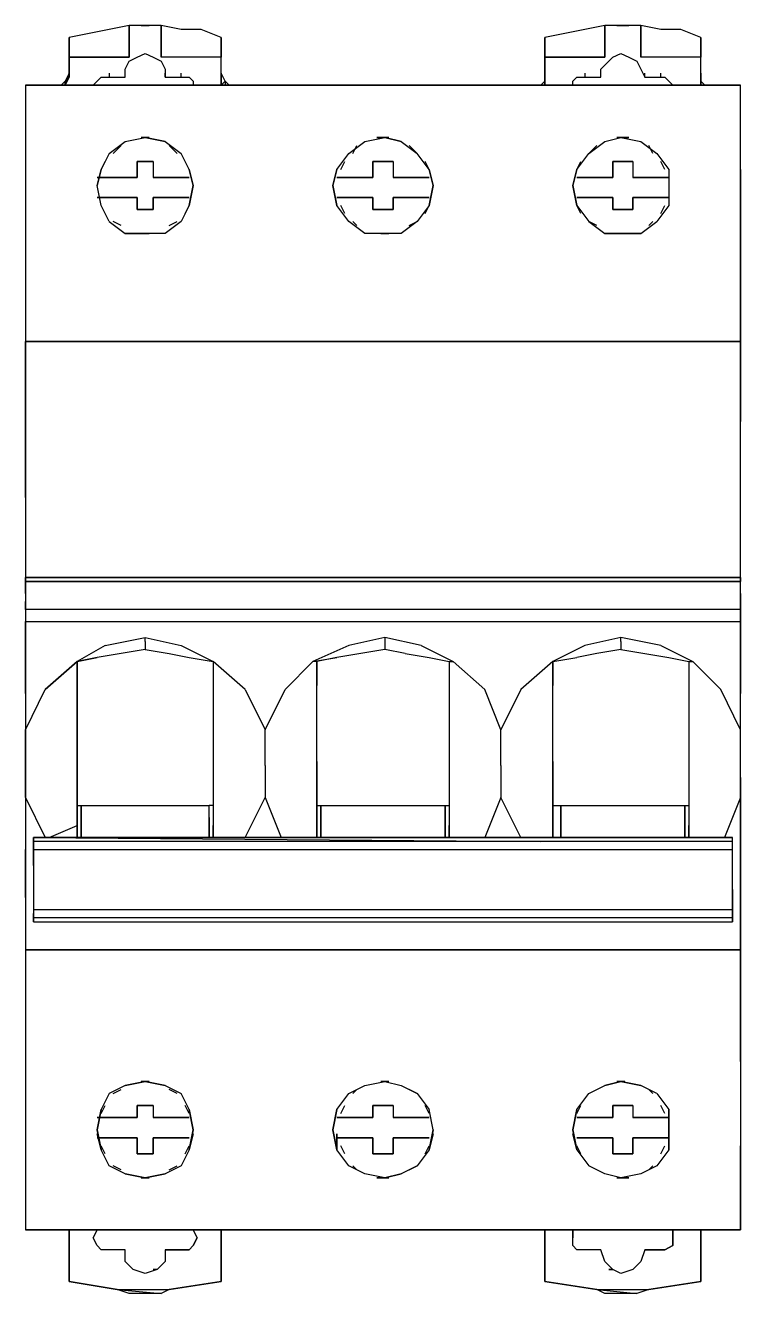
# Model space of a CAD drawing. Header units: inches. Extents: x 0 to 53.1, y 0 to 94.
import ezdxf

# ---------------------------------------------------------------- set-up
doc = ezdxf.new("R2010")
doc.units = ezdxf.units.IN

# ---------------------------------------------------------------- blocks, each defined once
blk = doc.blocks.new('mcb-2')
for p, q in [((-23383.876, 27750.322), (-23385.357, 27750.026)), ((-23382.394, 27750.618), (-23383.876, 27750.322)), ((-23380.912, 27750.915), (-23382.394, 27750.618)), ((-23380.023, 27750.915), (-23380.912, 27750.915)), ((-23380.912, 27748.544), (-23380.912, 27750.915)), ((-23380.912, 27750.915), (-23380.912, 27748.544)), ((-23379.727, 27750.915), (-23380.023, 27750.915)), ((-23380.023, 27750.915), (-23379.43, 27750.915)), ((-23379.727, 27750.915), (-23380.023, 27750.915)), ((-23380.023, 27750.915), (-23379.43, 27750.915)), ((-23379.43, 27750.915), (-23379.727, 27750.915)), ((-23379.43, 27750.915), (-23379.727, 27750.915)), ((-23378.541, 27750.915), (-23379.43, 27750.915)), ((-23377.06, 27750.618), (-23378.541, 27750.915)), ((-23378.541, 27748.544), (-23378.541, 27750.915)), ((-23378.541, 27750.915), (-23378.541, 27748.544)), ((-23375.578, 27750.618), (-23377.06, 27750.618)), ((-23374.096, 27750.026), (-23375.578, 27750.618)), ((-23348.593, 27750.322), (-23350.075, 27750.026)), ((-23347.111, 27750.618), (-23348.593, 27750.322)), ((-23345.629, 27750.915), (-23347.111, 27750.618)), ((-23344.74, 27750.915), (-23345.629, 27750.915)), ((-23345.629, 27748.544), (-23345.629, 27750.915)), ((-23345.629, 27750.915), (-23345.629, 27748.544)), ((-23344.444, 27750.915), (-23344.74, 27750.915)), ((-23344.74, 27750.915), (-23343.851, 27750.915)), ((-23344.444, 27750.915), (-23344.74, 27750.915)), ((-23344.74, 27750.915), (-23343.851, 27750.915)), ((-23343.851, 27750.915), (-23344.444, 27750.915)), ((-23343.851, 27750.915), (-23344.444, 27750.915)), ((-23342.962, 27750.915), (-23343.851, 27750.915)), ((-23341.481, 27750.618), (-23342.962, 27750.915)), ((-23342.962, 27748.544), (-23342.962, 27750.915)), ((-23342.962, 27750.915), (-23342.962, 27748.544)), ((-23339.999, 27750.618), (-23341.481, 27750.618)), ((-23338.517, 27750.026), (-23339.999, 27750.618)), ((-23385.357, 27750.026), (-23385.357, 27748.544)), ((-23385.357, 27748.544), (-23385.357, 27750.026)), ((-23374.096, 27748.544), (-23374.096, 27750.026)), ((-23374.096, 27750.026), (-23374.096, 27748.544)), ((-23350.075, 27750.026), (-23350.075, 27748.544)), ((-23350.075, 27748.544), (-23350.075, 27750.026)), ((-23338.517, 27748.544), (-23338.517, 27750.026)), ((-23338.517, 27750.026), (-23338.517, 27748.544)), ((-23385.357, 27747.062), (-23385.357, 27748.544)), ((-23385.357, 27748.544), (-23385.357, 27747.062)), ((-23385.357, 27748.544), (-23380.912, 27748.544)), ((-23380.912, 27748.544), (-23385.357, 27748.544)), ((-23380.912, 27748.248), (-23380.319, 27748.544)), ((-23380.319, 27748.544), (-23379.727, 27748.84)), ((-23379.727, 27748.84), (-23379.134, 27748.544)), ((-23379.134, 27748.544), (-23378.541, 27748.248)), ((-23374.096, 27748.544), (-23378.541, 27748.544)), ((-23374.096, 27748.544), (-23378.541, 27748.544)), ((-23374.096, 27747.062), (-23374.096, 27748.544)), ((-23374.096, 27747.062), (-23374.096, 27748.544)), ((-23350.075, 27747.062), (-23350.075, 27748.544)), ((-23350.075, 27748.544), (-23350.075, 27747.062)), ((-23350.075, 27748.544), (-23345.629, 27748.544)), ((-23345.629, 27748.544), (-23350.075, 27748.544)), ((-23345.333, 27748.248), (-23345.037, 27748.544)), ((-23345.037, 27748.544), (-23344.444, 27748.84)), ((-23344.444, 27748.84), (-23343.851, 27748.544)), ((-23343.851, 27748.544), (-23343.259, 27748.248)), ((-23338.517, 27748.544), (-23342.962, 27748.544)), ((-23338.517, 27748.544), (-23342.962, 27748.544)), ((-23338.517, 27747.062), (-23338.517, 27748.544)), ((-23338.517, 27747.062), (-23338.517, 27748.544)), ((-23381.208, 27747.655), (-23380.912, 27748.248)), ((-23381.208, 27747.062), (-23381.208, 27747.655)), ((-23378.541, 27748.248), (-23378.245, 27747.655)), ((-23378.245, 27747.655), (-23378.245, 27747.062)), ((-23345.926, 27747.655), (-23345.333, 27748.248)), ((-23345.926, 27747.062), (-23345.926, 27747.655)), ((-23343.259, 27748.248), (-23342.962, 27747.655)), ((-23342.962, 27747.655), (-23342.666, 27747.062)), ((-23385.654, 27746.766), (-23385.95, 27746.47)), ((-23385.654, 27746.47), (-23385.357, 27747.359)), ((-23385.357, 27747.359), (-23385.654, 27746.766)), ((-23385.357, 27747.062), (-23385.654, 27746.47)), ((-23385.654, 27746.47), (-23385.654, 27746.766)), ((-23385.654, 27746.766), (-23385.654, 27746.47)), ((-23383.579, 27746.47), (-23383.283, 27746.766)), ((-23383.283, 27746.766), (-23382.987, 27747.062)), ((-23382.987, 27747.062), (-23382.394, 27747.062)), ((-23382.394, 27747.359), (-23382.394, 27747.062)), ((-23382.394, 27747.062), (-23381.208, 27747.062)), ((-23381.208, 27747.062), (-23381.208, 27747.359)), ((-23378.245, 27747.062), (-23378.245, 27747.359)), ((-23378.245, 27747.062), (-23377.06, 27747.062)), ((-23377.06, 27747.062), (-23377.06, 27747.359)), ((-23377.06, 27747.062), (-23376.467, 27747.062)), ((-23376.467, 27747.062), (-23376.171, 27746.766)), ((-23376.171, 27746.766), (-23376.171, 27746.47)), ((-23373.8, 27746.766), (-23374.096, 27747.359)), ((-23374.096, 27747.359), (-23374.096, 27746.47)), ((-23374.096, 27746.47), (-23374.096, 27747.062)), ((-23374.096, 27746.47), (-23373.8, 27746.766)), ((-23373.503, 27746.47), (-23373.8, 27746.766)), ((-23373.8, 27746.766), (-23373.8, 27746.47)), ((-23350.371, 27746.47), (-23350.075, 27746.766)), ((-23350.075, 27746.766), (-23350.371, 27746.47)), ((-23350.075, 27746.47), (-23350.075, 27747.359)), ((-23350.075, 27747.359), (-23350.075, 27746.766)), ((-23350.075, 27746.47), (-23350.075, 27747.062)), ((-23350.075, 27746.766), (-23350.075, 27746.47)), ((-23348, 27746.766), (-23347.704, 27747.062)), ((-23348, 27746.47), (-23348, 27746.766)), ((-23347.704, 27747.062), (-23347.111, 27747.062)), ((-23347.111, 27747.359), (-23347.111, 27747.062)), ((-23347.111, 27747.062), (-23345.926, 27747.062)), ((-23345.926, 27747.062), (-23345.926, 27747.359)), ((-23342.666, 27747.062), (-23342.666, 27747.359)), ((-23342.666, 27747.062), (-23341.481, 27747.062)), ((-23341.481, 27747.062), (-23341.481, 27747.359)), ((-23341.481, 27747.062), (-23341.184, 27747.062)), ((-23341.184, 27747.062), (-23340.888, 27746.766)), ((-23340.888, 27746.766), (-23340.592, 27746.47)), ((-23338.517, 27746.766), (-23338.517, 27747.359)), ((-23338.517, 27747.359), (-23338.517, 27746.47)), ((-23338.517, 27746.47), (-23338.517, 27747.062)), ((-23338.221, 27746.47), (-23338.517, 27746.766)), ((-23338.517, 27746.766), (-23338.517, 27746.47)), ((-23338.517, 27746.47), (-23338.517, 27746.766)), ((-23388.617, 27746.47), (-23388.617, 27740.229)), ((-23388.617, 27746.47), (-23388.617, 27740.229)), ((-23388.617, 27746.47), (-23388.617, 27746.47)), ((-23388.617, 27746.47), (-23335.554, 27746.47)), ((-23335.554, 27746.47), (-23388.617, 27746.47)), ((-23373.8, 27746.47), (-23374.096, 27746.47)), ((-23350.371, 27746.47), (-23350.075, 27746.47)), ((-23335.554, 27740.229), (-23335.554, 27746.47)), ((-23335.554, 27740.229), (-23335.554, 27746.47)), ((-23382.394, 27741.414), (-23381.208, 27742.303)), ((-23382.097, 27741.414), (-23381.505, 27742.007)), ((-23381.208, 27742.303), (-23379.727, 27742.6)), ((-23381.208, 27742.303), (-23379.727, 27742.6)), ((-23380.023, 27742.6), (-23379.727, 27742.6)), ((-23379.727, 27742.6), (-23380.023, 27742.6)), ((-23378.245, 27742.303), (-23379.727, 27742.6)), ((-23379.727, 27742.6), (-23378.245, 27742.303)), ((-23379.727, 27742.6), (-23379.43, 27742.6)), ((-23379.43, 27742.6), (-23379.727, 27742.6)), ((-23378.245, 27742.303), (-23377.06, 27741.414)), ((-23377.356, 27741.414), (-23377.949, 27742.007)), ((-23364.613, 27741.414), (-23363.428, 27742.303)), ((-23364.317, 27741.414), (-23364.02, 27742.007)), ((-23363.428, 27742.303), (-23361.946, 27742.6)), ((-23363.428, 27742.303), (-23361.946, 27742.6)), ((-23362.539, 27742.6), (-23361.946, 27742.6)), ((-23361.946, 27742.6), (-23362.539, 27742.6)), ((-23361.946, 27742.6), (-23360.743, 27742.303)), ((-23360.743, 27742.303), (-23361.946, 27742.6)), ((-23361.946, 27742.6), (-23361.65, 27742.6)), ((-23361.65, 27742.6), (-23361.946, 27742.6)), ((-23360.743, 27742.303), (-23359.558, 27741.414)), ((-23359.558, 27741.414), (-23360.15, 27742.007)), ((-23346.815, 27741.414), (-23345.629, 27742.303)), ((-23346.815, 27741.414), (-23346.222, 27742.007)), ((-23345.629, 27742.303), (-23344.444, 27742.6)), ((-23345.629, 27742.303), (-23344.444, 27742.6)), ((-23344.74, 27742.6), (-23344.444, 27742.6)), ((-23344.444, 27742.6), (-23344.74, 27742.6)), ((-23344.444, 27742.6), (-23342.962, 27742.303)), ((-23344.444, 27742.6), (-23342.962, 27742.303)), ((-23344.444, 27742.6), (-23343.851, 27742.6)), ((-23343.851, 27742.6), (-23344.444, 27742.6)), ((-23342.962, 27742.303), (-23341.777, 27741.414)), ((-23342.073, 27741.414), (-23342.37, 27742.007)), ((-23382.394, 27741.414), (-23382.987, 27740.229)), ((-23376.467, 27740.229), (-23377.06, 27741.414)), ((-23365.502, 27740.229), (-23364.613, 27741.414)), ((-23358.669, 27740.229), (-23359.558, 27741.414)), ((-23347.704, 27740.229), (-23346.815, 27741.414)), ((-23341.777, 27741.414), (-23340.888, 27740.229)), ((-23388.617, 27740.229), (-23388.617, 27733.709)), ((-23388.617, 27740.229), (-23388.617, 27733.709)), ((-23388.617, 27740.229), (-23388.617, 27740.229)), ((-23383.283, 27739.043), (-23382.987, 27740.229)), ((-23382.987, 27740.229), (-23383.283, 27739.043)), ((-23383.283, 27739.043), (-23382.987, 27740.229)), ((-23382.987, 27740.229), (-23382.69, 27740.822)), ((-23380.319, 27739.636), (-23380.319, 27740.822)), ((-23380.319, 27740.822), (-23380.319, 27739.636)), ((-23380.319, 27739.636), (-23380.319, 27740.822)), ((-23380.319, 27740.822), (-23380.319, 27739.636)), ((-23379.134, 27740.822), (-23380.319, 27740.822)), ((-23380.319, 27740.822), (-23379.134, 27740.822)), ((-23379.134, 27740.822), (-23379.134, 27739.636)), ((-23379.134, 27740.822), (-23379.134, 27739.636)), ((-23376.467, 27740.229), (-23376.763, 27740.822)), ((-23376.467, 27740.229), (-23376.171, 27739.043)), ((-23376.171, 27739.043), (-23376.467, 27740.229)), ((-23365.502, 27740.229), (-23365.798, 27739.043)), ((-23365.798, 27739.043), (-23365.502, 27740.229)), ((-23365.206, 27740.229), (-23364.909, 27740.822)), ((-23362.835, 27739.636), (-23362.835, 27740.822)), ((-23362.835, 27740.822), (-23362.835, 27739.636)), ((-23362.835, 27739.636), (-23362.835, 27740.822)), ((-23362.835, 27740.822), (-23362.835, 27739.636)), ((-23361.336, 27740.822), (-23362.835, 27740.822)), ((-23362.835, 27740.822), (-23361.336, 27740.822)), ((-23361.336, 27740.822), (-23361.336, 27739.636)), ((-23361.336, 27740.822), (-23361.336, 27739.636)), ((-23358.669, 27740.229), (-23358.965, 27740.822)), ((-23358.669, 27740.229), (-23358.372, 27739.043)), ((-23358.372, 27739.043), (-23358.669, 27740.229)), ((-23347.704, 27740.229), (-23348, 27739.043)), ((-23348, 27739.043), (-23347.704, 27740.229)), ((-23347.704, 27740.229), (-23347.408, 27740.822)), ((-23345.037, 27739.636), (-23345.037, 27740.822)), ((-23345.037, 27740.822), (-23345.037, 27739.636)), ((-23345.037, 27739.636), (-23345.037, 27740.822)), ((-23345.037, 27740.822), (-23345.037, 27739.636)), ((-23343.555, 27740.822), (-23345.037, 27740.822)), ((-23345.037, 27740.822), (-23343.555, 27740.822)), ((-23343.555, 27740.822), (-23343.555, 27739.636)), ((-23343.555, 27740.822), (-23343.555, 27739.636)), ((-23341.184, 27740.229), (-23341.481, 27740.822)), ((-23340.888, 27740.229), (-23340.888, 27739.043)), ((-23340.888, 27740.229), (-23340.888, 27739.043)), ((-23335.554, 27733.709), (-23335.554, 27740.229)), ((-23335.554, 27740.229), (-23335.554, 27733.709)), ((-23383.283, 27739.636), (-23380.319, 27739.636)), ((-23380.319, 27739.636), (-23383.283, 27739.636)), ((-23382.987, 27737.562), (-23383.283, 27739.043)), ((-23382.987, 27737.562), (-23383.283, 27739.043)), ((-23376.467, 27739.636), (-23379.134, 27739.636)), ((-23379.134, 27739.636), (-23376.467, 27739.636)), ((-23376.171, 27739.043), (-23376.467, 27737.562)), ((-23376.467, 27737.562), (-23376.171, 27739.043)), ((-23365.798, 27739.043), (-23365.502, 27737.562)), ((-23365.502, 27737.562), (-23365.798, 27739.043)), ((-23365.502, 27739.636), (-23362.835, 27739.636)), ((-23362.835, 27739.636), (-23365.502, 27739.636)), ((-23358.669, 27739.636), (-23361.336, 27739.636)), ((-23361.336, 27739.636), (-23358.669, 27739.636)), ((-23358.372, 27739.043), (-23358.669, 27737.562)), ((-23358.669, 27737.562), (-23358.372, 27739.043)), ((-23348, 27739.043), (-23347.704, 27737.562)), ((-23347.704, 27737.562), (-23348, 27739.043)), ((-23347.704, 27739.636), (-23345.037, 27739.636)), ((-23345.037, 27739.636), (-23347.704, 27739.636)), ((-23340.888, 27739.636), (-23343.555, 27739.636)), ((-23343.555, 27739.636), (-23340.888, 27739.636)), ((-23340.888, 27739.043), (-23340.888, 27737.562)), ((-23340.888, 27739.043), (-23340.888, 27737.562)), ((-23383.283, 27738.154), (-23380.319, 27738.154)), ((-23380.319, 27738.154), (-23383.283, 27738.154)), ((-23380.319, 27737.265), (-23380.319, 27738.154)), ((-23380.319, 27738.154), (-23380.319, 27737.265)), ((-23380.319, 27737.265), (-23380.319, 27738.154)), ((-23380.319, 27738.154), (-23380.319, 27737.265)), ((-23376.467, 27738.154), (-23379.134, 27738.154)), ((-23379.134, 27738.154), (-23379.134, 27737.265)), ((-23379.134, 27737.265), (-23379.134, 27738.154)), ((-23379.134, 27738.154), (-23376.467, 27738.154)), ((-23365.502, 27738.154), (-23362.835, 27738.154)), ((-23362.835, 27738.154), (-23365.502, 27738.154)), ((-23362.835, 27737.265), (-23362.835, 27738.154)), ((-23362.835, 27738.154), (-23362.835, 27737.265)), ((-23362.835, 27737.265), (-23362.835, 27738.154)), ((-23362.835, 27738.154), (-23362.835, 27737.265)), ((-23358.669, 27738.154), (-23361.336, 27738.154)), ((-23361.336, 27738.154), (-23361.336, 27737.265)), ((-23361.336, 27737.265), (-23361.336, 27738.154)), ((-23361.336, 27738.154), (-23358.669, 27738.154)), ((-23347.704, 27738.154), (-23345.037, 27738.154)), ((-23345.037, 27738.154), (-23347.704, 27738.154)), ((-23345.037, 27737.265), (-23345.037, 27738.154)), ((-23345.037, 27738.154), (-23345.037, 27737.265)), ((-23345.037, 27737.265), (-23345.037, 27738.154)), ((-23345.037, 27738.154), (-23345.037, 27737.265)), ((-23340.888, 27738.154), (-23343.555, 27738.154)), ((-23343.555, 27738.154), (-23343.555, 27737.265)), ((-23343.555, 27737.265), (-23343.555, 27738.154)), ((-23343.555, 27738.154), (-23340.888, 27738.154)), ((-23382.394, 27736.376), (-23382.987, 27737.562)), ((-23382.69, 27736.969), (-23382.987, 27737.562)), ((-23379.134, 27737.265), (-23380.319, 27737.265)), ((-23380.319, 27737.265), (-23379.134, 27737.265)), ((-23376.467, 27737.562), (-23377.06, 27736.376)), ((-23376.763, 27736.969), (-23376.467, 27737.562)), ((-23364.613, 27736.376), (-23365.502, 27737.562)), ((-23364.909, 27736.969), (-23365.206, 27737.562)), ((-23361.336, 27737.265), (-23362.835, 27737.265)), ((-23362.835, 27737.265), (-23361.336, 27737.265)), ((-23358.669, 27737.562), (-23359.558, 27736.376)), ((-23358.965, 27736.969), (-23358.669, 27737.562)), ((-23347.704, 27737.562), (-23346.815, 27736.376)), ((-23347.408, 27736.969), (-23347.704, 27737.562)), ((-23343.555, 27737.265), (-23345.037, 27737.265)), ((-23345.037, 27737.265), (-23343.555, 27737.265)), ((-23340.888, 27737.562), (-23341.777, 27736.376)), ((-23341.481, 27736.969), (-23341.184, 27737.562)), ((-23382.394, 27736.376), (-23381.208, 27735.487)), ((-23381.505, 27736.08), (-23382.097, 27736.376)), ((-23377.06, 27736.376), (-23378.245, 27735.487)), ((-23377.949, 27736.08), (-23377.356, 27736.376)), ((-23363.428, 27735.487), (-23364.613, 27736.376)), ((-23364.02, 27736.08), (-23364.317, 27736.376)), ((-23359.558, 27736.376), (-23360.743, 27735.487)), ((-23360.15, 27736.08), (-23359.558, 27736.376)), ((-23346.815, 27736.376), (-23345.629, 27735.487)), ((-23346.222, 27736.08), (-23346.815, 27736.376)), ((-23342.962, 27735.487), (-23341.777, 27736.376)), ((-23342.37, 27736.08), (-23342.073, 27736.376)), ((-23381.208, 27735.487), (-23379.727, 27735.487)), ((-23379.727, 27735.487), (-23381.208, 27735.487)), ((-23379.727, 27735.487), (-23380.023, 27735.487)), ((-23380.023, 27735.487), (-23379.727, 27735.487)), ((-23378.245, 27735.487), (-23379.727, 27735.487)), ((-23378.245, 27735.487), (-23379.727, 27735.487)), ((-23379.43, 27735.487), (-23379.727, 27735.487)), ((-23379.727, 27735.487), (-23379.43, 27735.487)), ((-23361.946, 27735.487), (-23363.428, 27735.487)), ((-23361.946, 27735.487), (-23363.428, 27735.487)), ((-23361.946, 27735.487), (-23362.242, 27735.487)), ((-23362.242, 27735.487), (-23361.946, 27735.487)), ((-23360.743, 27735.487), (-23361.946, 27735.487)), ((-23360.743, 27735.487), (-23361.946, 27735.487)), ((-23361.65, 27735.487), (-23361.946, 27735.487)), ((-23361.946, 27735.487), (-23361.65, 27735.487)), ((-23345.629, 27735.487), (-23344.444, 27735.487)), ((-23344.444, 27735.487), (-23345.629, 27735.487)), ((-23344.444, 27735.487), (-23344.74, 27735.487)), ((-23344.74, 27735.487), (-23344.444, 27735.487)), ((-23344.444, 27735.487), (-23342.962, 27735.487)), ((-23342.962, 27735.487), (-23344.444, 27735.487)), ((-23344.148, 27735.487), (-23344.444, 27735.487)), ((-23344.444, 27735.487), (-23344.148, 27735.487)), ((-23388.617, 27733.709), (-23388.617, 27727.469)), ((-23388.617, 27733.709), (-23388.617, 27733.709)), ((-23388.617, 27733.709), (-23388.617, 27727.469)), ((-23335.554, 27727.469), (-23335.554, 27733.709)), ((-23335.554, 27733.709), (-23335.554, 27727.469)), ((-23388.617, 27727.469), (-23388.617, 27721.542)), ((-23388.617, 27721.542), (-23388.617, 27727.469)), ((-23388.617, 27727.469), (-23335.554, 27727.469)), ((-23335.554, 27727.469), (-23388.617, 27727.469)), ((-23335.554, 27721.542), (-23335.554, 27727.469)), ((-23335.554, 27727.469), (-23335.554, 27721.542)), ((-23388.617, 27721.542), (-23388.617, 27715.911)), ((-23388.617, 27715.911), (-23388.617, 27721.542)), ((-23335.554, 27715.911), (-23335.554, 27721.542)), ((-23335.554, 27715.911), (-23335.554, 27721.542)), ((-23388.617, 27715.911), (-23388.617, 27709.967)), ((-23388.617, 27715.911), (-23388.617, 27709.967)), ((-23335.554, 27709.967), (-23335.554, 27715.911)), ((-23335.554, 27709.967), (-23335.554, 27715.911)), ((-23388.617, 27709.967), (-23388.617, 27709.67)), ((-23388.617, 27709.967), (-23335.554, 27709.967)), ((-23335.554, 27709.967), (-23388.617, 27709.967)), ((-23388.617, 27709.967), (-23335.554, 27709.967)), ((-23388.617, 27709.967), (-23335.554, 27709.967)), ((-23335.554, 27709.967), (-23388.617, 27709.967)), ((-23388.617, 27709.967), (-23335.554, 27709.967)), ((-23388.617, 27709.67), (-23388.617, 27709.967)), ((-23335.554, 27709.67), (-23335.554, 27709.967)), ((-23335.554, 27709.967), (-23335.554, 27709.967)), ((-23335.554, 27709.967), (-23335.554, 27709.67)), ((-23388.617, 27709.67), (-23388.617, 27708.781)), ((-23335.554, 27709.67), (-23388.617, 27709.67)), ((-23388.617, 27708.781), (-23388.617, 27709.67)), ((-23388.617, 27709.67), (-23335.554, 27709.67)), ((-23388.617, 27709.67), (-23335.554, 27709.67)), ((-23335.554, 27709.67), (-23388.617, 27709.67)), ((-23388.617, 27709.67), (-23335.554, 27709.67)), ((-23388.617, 27709.67), (-23335.554, 27709.67)), ((-23335.554, 27709.67), (-23388.617, 27709.67)), ((-23388.617, 27709.67), (-23388.617, 27709.67)), ((-23335.554, 27708.781), (-23335.554, 27709.67)), ((-23335.554, 27708.781), (-23335.554, 27709.67)), ((-23388.617, 27708.781), (-23388.617, 27708.189)), ((-23388.617, 27708.781), (-23388.617, 27708.189)), ((-23388.617, 27708.781), (-23388.617, 27708.781)), ((-23388.617, 27707.596), (-23388.617, 27708.189)), ((-23388.617, 27708.189), (-23388.617, 27707.596)), ((-23335.554, 27708.189), (-23335.554, 27708.781)), ((-23335.554, 27708.781), (-23335.554, 27708.189)), ((-23335.554, 27708.189), (-23335.554, 27707.596)), ((-23335.554, 27707.596), (-23335.554, 27708.189)), ((-23335.554, 27707.596), (-23388.617, 27707.596)), ((-23388.617, 27707.596), (-23388.617, 27706.707)), ((-23388.617, 27707.596), (-23388.617, 27706.707)), ((-23335.554, 27707.596), (-23335.554, 27706.707)), ((-23335.554, 27706.707), (-23335.554, 27707.596)), ((-23388.617, 27706.707), (-23388.617, 27704.04)), ((-23388.617, 27704.04), (-23388.617, 27706.707)), ((-23388.617, 27706.707), (-23335.554, 27706.707)), ((-23335.554, 27704.04), (-23335.554, 27706.707)), ((-23335.554, 27706.707), (-23335.554, 27704.04)), ((-23382.69, 27704.929), (-23379.727, 27705.521)), ((-23379.727, 27705.521), (-23377.06, 27704.929)), ((-23379.727, 27705.521), (-23379.727, 27705.521)), ((-23379.727, 27705.225), (-23379.727, 27705.521)), ((-23379.727, 27705.225), (-23379.727, 27704.632)), ((-23361.946, 27705.521), (-23364.613, 27704.929)), ((-23359.261, 27704.929), (-23361.946, 27705.521)), ((-23361.946, 27705.521), (-23361.946, 27705.521)), ((-23361.946, 27705.521), (-23361.946, 27705.225)), ((-23361.946, 27705.225), (-23361.946, 27704.632)), ((-23344.444, 27705.521), (-23347.111, 27704.929)), ((-23344.444, 27705.225), (-23344.444, 27705.521)), ((-23341.481, 27704.929), (-23344.444, 27705.521)), ((-23344.444, 27705.225), (-23344.444, 27704.632)), ((-23382.69, 27704.929), (-23384.765, 27703.743)), ((-23381.505, 27704.336), (-23383.283, 27704.04)), ((-23379.727, 27704.632), (-23381.505, 27704.336)), ((-23381.505, 27704.336), (-23381.505, 27704.336)), ((-23379.727, 27704.632), (-23377.949, 27704.336)), ((-23377.949, 27704.336), (-23376.467, 27704.04)), ((-23377.06, 27704.929), (-23374.689, 27703.743)), ((-23364.613, 27704.929), (-23367.28, 27703.743)), ((-23363.724, 27704.336), (-23365.502, 27704.04)), ((-23361.946, 27704.632), (-23363.724, 27704.336)), ((-23363.724, 27704.336), (-23363.724, 27704.336)), ((-23360.447, 27704.336), (-23361.946, 27704.632)), ((-23360.447, 27704.336), (-23358.669, 27704.04)), ((-23359.261, 27704.929), (-23356.891, 27703.743)), ((-23347.111, 27704.929), (-23349.482, 27703.743)), ((-23346.222, 27704.336), (-23347.704, 27704.04)), ((-23344.444, 27704.632), (-23346.222, 27704.336)), ((-23346.222, 27704.336), (-23346.222, 27704.336)), ((-23344.444, 27704.632), (-23342.666, 27704.336)), ((-23342.666, 27704.336), (-23340.888, 27704.04)), ((-23341.481, 27704.929), (-23339.11, 27703.743)), ((-23388.617, 27701.373), (-23388.617, 27704.04)), ((-23388.617, 27704.04), (-23388.617, 27701.373)), ((-23388.617, 27704.04), (-23388.617, 27704.04)), ((-23387.135, 27701.669), (-23384.765, 27703.743)), ((-23384.765, 27703.743), (-23387.135, 27701.669)), ((-23383.283, 27704.04), (-23384.765, 27703.743)), ((-23384.765, 27703.743), (-23383.283, 27704.04)), ((-23384.765, 27700.187), (-23384.765, 27703.743)), ((-23384.765, 27703.743), (-23384.765, 27700.187)), ((-23383.283, 27704.04), (-23383.283, 27704.04)), ((-23376.467, 27704.04), (-23374.689, 27703.743)), ((-23376.467, 27704.04), (-23374.689, 27703.743)), ((-23372.318, 27701.669), (-23374.689, 27703.743)), ((-23374.689, 27703.743), (-23374.689, 27700.187)), ((-23374.689, 27703.743), (-23374.689, 27700.187)), ((-23369.355, 27701.669), (-23367.28, 27703.743)), ((-23367.28, 27703.743), (-23365.502, 27704.04)), ((-23366.984, 27703.743), (-23367.28, 27703.743)), ((-23365.502, 27704.04), (-23366.984, 27703.743)), ((-23366.984, 27700.187), (-23366.984, 27703.743)), ((-23366.984, 27703.743), (-23366.984, 27701.965)), ((-23366.984, 27700.187), (-23366.984, 27703.743)), ((-23358.669, 27704.04), (-23357.187, 27703.743)), ((-23357.187, 27703.743), (-23357.187, 27700.187)), ((-23357.187, 27703.743), (-23356.891, 27703.743)), ((-23357.187, 27703.743), (-23357.187, 27700.187)), ((-23356.891, 27703.743), (-23354.52, 27701.669)), ((-23349.482, 27703.743), (-23351.853, 27701.669)), ((-23349.482, 27703.743), (-23351.853, 27701.669)), ((-23349.482, 27703.743), (-23347.704, 27704.04)), ((-23349.482, 27700.187), (-23349.482, 27703.743)), ((-23349.482, 27700.187), (-23349.482, 27703.743)), ((-23349.482, 27703.743), (-23349.482, 27701.965)), ((-23340.888, 27704.04), (-23339.406, 27703.743)), ((-23339.406, 27703.743), (-23339.406, 27700.187)), ((-23339.406, 27703.743), (-23339.11, 27703.743)), ((-23339.406, 27703.743), (-23339.406, 27700.187)), ((-23337.035, 27701.669), (-23339.11, 27703.743)), ((-23335.554, 27704.04), (-23335.554, 27701.373)), ((-23335.554, 27701.373), (-23335.554, 27704.04)), ((-23388.617, 27698.688), (-23387.135, 27701.669)), ((-23388.617, 27701.373), (-23388.617, 27698.688)), ((-23388.617, 27701.373), (-23388.617, 27698.688)), ((-23384.765, 27699.577), (-23384.765, 27701.965)), ((-23372.318, 27701.669), (-23370.836, 27698.688)), ((-23370.836, 27698.688), (-23369.355, 27701.669)), ((-23366.984, 27699.577), (-23366.984, 27701.965)), ((-23353.334, 27698.688), (-23354.52, 27701.669)), ((-23351.853, 27701.669), (-23353.334, 27698.688)), ((-23349.482, 27699.577), (-23349.482, 27701.965)), ((-23335.554, 27698.688), (-23337.035, 27701.669)), ((-23335.554, 27698.688), (-23335.554, 27701.373)), ((-23335.554, 27698.688), (-23335.554, 27701.373)), ((-23384.765, 27700.187), (-23384.765, 27695.725)), ((-23384.765, 27695.725), (-23384.765, 27700.187)), ((-23384.765, 27696.317), (-23384.765, 27699.577)), ((-23374.689, 27700.187), (-23374.689, 27695.725)), ((-23374.689, 27700.187), (-23374.689, 27695.725)), ((-23366.984, 27695.725), (-23366.984, 27700.187)), ((-23366.984, 27695.725), (-23366.984, 27700.187)), ((-23366.984, 27696.317), (-23366.984, 27699.577)), ((-23357.187, 27700.187), (-23357.187, 27695.725)), ((-23357.187, 27700.187), (-23357.187, 27695.725)), ((-23349.482, 27695.725), (-23349.482, 27700.187)), ((-23349.482, 27695.725), (-23349.482, 27700.187)), ((-23349.482, 27696.317), (-23349.482, 27699.577)), ((-23339.406, 27700.187), (-23339.406, 27695.725)), ((-23339.406, 27700.187), (-23339.406, 27695.725)), ((-23388.617, 27698.688), (-23388.617, 27696.91)), ((-23388.617, 27696.91), (-23388.617, 27698.688)), ((-23370.836, 27696.021), (-23370.836, 27698.688)), ((-23353.334, 27696.021), (-23353.334, 27698.688)), ((-23335.554, 27698.688), (-23335.554, 27698.688)), ((-23335.554, 27696.91), (-23335.554, 27698.688)), ((-23335.554, 27696.91), (-23335.554, 27698.688)), ((-23388.617, 27695.132), (-23388.617, 27696.91)), ((-23388.617, 27696.91), (-23388.617, 27695.132)), ((-23335.554, 27695.132), (-23335.554, 27696.91)), ((-23335.554, 27695.132), (-23335.554, 27696.91)), ((-23384.765, 27696.317), (-23384.765, 27693.057)), ((-23370.836, 27696.021), (-23370.836, 27693.65)), ((-23366.984, 27696.317), (-23366.984, 27693.057)), ((-23353.334, 27696.021), (-23353.334, 27693.65)), ((-23349.482, 27696.317), (-23349.482, 27693.057)), ((-23388.617, 27693.65), (-23388.617, 27695.132)), ((-23388.617, 27695.132), (-23388.617, 27693.65)), ((-23384.765, 27695.725), (-23384.765, 27691.576)), ((-23384.765, 27691.576), (-23384.765, 27695.725)), ((-23374.689, 27695.725), (-23374.689, 27691.576)), ((-23374.689, 27695.725), (-23374.689, 27691.576)), ((-23366.984, 27695.725), (-23366.984, 27691.576)), ((-23366.984, 27691.576), (-23366.984, 27695.725)), ((-23357.187, 27695.725), (-23357.187, 27691.576)), ((-23357.187, 27695.725), (-23357.187, 27691.576)), ((-23349.482, 27695.725), (-23349.482, 27691.576)), ((-23349.482, 27691.576), (-23349.482, 27695.725)), ((-23339.406, 27695.725), (-23339.406, 27691.576)), ((-23339.406, 27695.725), (-23339.406, 27691.576)), ((-23335.554, 27695.132), (-23335.554, 27693.65)), ((-23335.554, 27693.65), (-23335.554, 27695.132)), ((-23388.617, 27693.65), (-23387.135, 27690.687)), ((-23388.617, 27693.65), (-23388.617, 27689.798)), ((-23388.617, 27693.65), (-23388.617, 27689.798)), ((-23384.765, 27692.168), (-23384.765, 27693.057)), ((-23384.765, 27693.057), (-23384.468, 27693.057)), ((-23384.468, 27690.687), (-23384.468, 27693.057)), ((-23384.468, 27693.057), (-23384.468, 27690.687)), ((-23384.468, 27693.057), (-23374.985, 27693.057)), ((-23374.689, 27693.057), (-23374.985, 27693.057)), ((-23374.985, 27692.168), (-23374.985, 27693.057)), ((-23374.985, 27690.687), (-23374.985, 27693.057)), ((-23372.318, 27690.687), (-23370.836, 27693.65)), ((-23370.836, 27693.65), (-23369.651, 27690.687)), ((-23366.984, 27693.057), (-23366.687, 27693.057)), ((-23366.984, 27692.168), (-23366.984, 27693.057)), ((-23366.687, 27693.057), (-23357.483, 27693.057)), ((-23366.687, 27690.687), (-23366.687, 27693.057)), ((-23366.687, 27693.057), (-23366.687, 27690.687)), ((-23357.483, 27693.057), (-23357.187, 27693.057)), ((-23357.483, 27692.168), (-23357.483, 27693.057)), ((-23357.483, 27693.057), (-23357.483, 27690.687)), ((-23357.483, 27690.687), (-23357.483, 27693.057)), ((-23353.334, 27693.65), (-23354.52, 27690.687)), ((-23351.853, 27690.687), (-23353.334, 27693.65)), ((-23349.482, 27693.057), (-23348.889, 27693.057)), ((-23349.482, 27692.168), (-23349.482, 27693.057)), ((-23348.889, 27693.057), (-23339.703, 27693.057)), ((-23348.889, 27690.687), (-23348.889, 27693.057)), ((-23348.889, 27693.057), (-23348.889, 27690.687)), ((-23339.703, 27693.057), (-23339.406, 27693.057)), ((-23339.703, 27692.168), (-23339.703, 27693.057)), ((-23339.703, 27693.057), (-23339.703, 27690.687)), ((-23339.703, 27690.687), (-23339.703, 27693.057)), ((-23335.554, 27693.65), (-23336.739, 27690.687)), ((-23335.554, 27693.65), (-23335.554, 27689.798)), ((-23335.554, 27689.798), (-23335.554, 27693.65)), ((-23384.765, 27691.279), (-23384.765, 27692.168)), ((-23374.985, 27692.168), (-23374.985, 27691.279)), ((-23366.984, 27691.279), (-23366.984, 27692.168)), ((-23357.483, 27692.168), (-23357.483, 27691.279)), ((-23349.482, 27691.279), (-23349.482, 27692.168)), ((-23339.703, 27692.168), (-23339.703, 27691.279)), ((-23386.839, 27690.687), (-23384.765, 27691.576)), ((-23384.765, 27691.576), (-23384.765, 27690.687)), ((-23384.765, 27690.687), (-23384.765, 27691.576)), ((-23384.765, 27690.687), (-23384.765, 27691.279)), ((-23384.468, 27691.279), (-23384.468, 27691.279)), ((-23374.985, 27691.279), (-23374.985, 27690.687)), ((-23374.689, 27691.576), (-23374.689, 27691.576)), ((-23374.689, 27690.687), (-23374.689, 27691.576)), ((-23374.689, 27691.576), (-23374.689, 27690.687)), ((-23366.984, 27691.576), (-23366.984, 27690.687)), ((-23366.984, 27690.687), (-23366.984, 27691.576)), ((-23366.984, 27690.687), (-23366.984, 27691.279)), ((-23366.687, 27691.279), (-23366.687, 27691.279)), ((-23357.483, 27691.279), (-23357.483, 27690.687)), ((-23357.187, 27690.687), (-23357.187, 27691.576)), ((-23357.187, 27691.576), (-23357.187, 27690.687)), ((-23357.187, 27691.576), (-23357.187, 27691.576)), ((-23349.482, 27691.576), (-23349.482, 27690.687)), ((-23349.482, 27690.687), (-23349.482, 27691.576)), ((-23349.482, 27691.279), (-23349.482, 27690.687)), ((-23348.889, 27691.279), (-23348.889, 27691.279)), ((-23339.703, 27691.279), (-23339.703, 27690.687)), ((-23339.406, 27690.687), (-23339.406, 27691.576)), ((-23339.406, 27691.576), (-23339.406, 27690.687)), ((-23339.406, 27691.576), (-23339.406, 27691.576)), ((-23336.146, 27690.687), (-23388.024, 27690.687)), ((-23388.024, 27690.687), (-23336.146, 27690.687)), ((-23336.146, 27690.687), (-23388.024, 27690.687)), ((-23388.024, 27690.687), (-23350.371, 27690.39)), ((-23388.024, 27690.39), (-23388.024, 27690.687)), ((-23388.024, 27690.687), (-23388.024, 27690.39)), ((-23388.024, 27689.798), (-23388.024, 27690.39)), ((-23388.024, 27690.39), (-23388.024, 27689.798)), ((-23336.146, 27690.39), (-23388.024, 27690.39)), ((-23336.146, 27690.39), (-23336.146, 27690.687)), ((-23336.146, 27690.39), (-23336.146, 27690.687)), ((-23336.146, 27689.798), (-23336.146, 27690.39)), ((-23336.146, 27689.798), (-23336.146, 27690.39)), ((-23388.617, 27689.798), (-23388.617, 27686.242)), ((-23388.617, 27686.242), (-23388.617, 27689.798)), ((-23388.024, 27688.612), (-23388.024, 27689.798)), ((-23388.024, 27689.798), (-23388.024, 27688.612)), ((-23388.024, 27689.798), (-23336.146, 27689.798)), ((-23336.146, 27688.612), (-23336.146, 27689.798)), ((-23336.146, 27688.612), (-23336.146, 27689.798)), ((-23335.554, 27686.242), (-23335.554, 27689.798)), ((-23335.554, 27689.798), (-23335.554, 27686.242)), ((-23388.024, 27688.612), (-23388.024, 27686.834)), ((-23388.024, 27688.612), (-23388.024, 27686.834)), ((-23336.146, 27686.834), (-23336.146, 27688.612)), ((-23336.146, 27686.834), (-23336.146, 27688.612)), ((-23388.024, 27686.834), (-23388.024, 27685.352)), ((-23388.024, 27686.834), (-23388.024, 27685.352)), ((-23388.024, 27686.834), (-23388.024, 27686.834)), ((-23336.146, 27685.352), (-23336.146, 27686.834)), ((-23336.146, 27686.834), (-23336.146, 27685.352)), ((-23388.617, 27686.242), (-23388.617, 27682.372)), ((-23388.617, 27686.242), (-23388.617, 27682.372)), ((-23335.554, 27682.372), (-23335.554, 27686.242)), ((-23335.554, 27686.242), (-23335.554, 27682.372)), ((-23388.024, 27685.352), (-23336.146, 27685.352)), ((-23388.024, 27685.352), (-23388.024, 27685.056)), ((-23388.024, 27685.352), (-23388.024, 27685.056)), ((-23388.024, 27685.056), (-23388.024, 27684.76)), ((-23388.024, 27684.76), (-23388.024, 27685.056)), ((-23388.024, 27684.76), (-23388.024, 27684.446)), ((-23388.024, 27684.76), (-23336.146, 27684.76)), ((-23388.024, 27684.446), (-23388.024, 27684.76)), ((-23388.024, 27684.76), (-23336.146, 27684.76)), ((-23388.024, 27684.446), (-23336.146, 27684.446)), ((-23336.146, 27685.352), (-23336.146, 27685.056)), ((-23336.146, 27685.056), (-23336.146, 27685.352)), ((-23336.146, 27685.056), (-23336.146, 27684.76)), ((-23336.146, 27684.76), (-23336.146, 27685.056)), ((-23336.146, 27684.446), (-23336.146, 27684.76)), ((-23336.146, 27684.76), (-23336.146, 27684.446)), ((-23388.617, 27682.372), (-23388.617, 27680.297)), ((-23335.554, 27682.372), (-23388.617, 27682.372)), ((-23388.617, 27682.372), (-23388.617, 27680.297)), ((-23388.617, 27682.372), (-23335.554, 27682.372)), ((-23335.554, 27680.297), (-23335.554, 27682.372)), ((-23335.554, 27682.372), (-23335.554, 27680.297)), ((-23388.617, 27680.297), (-23388.617, 27674.074)), ((-23388.617, 27680.297), (-23388.617, 27674.074)), ((-23335.554, 27674.074), (-23335.554, 27680.297)), ((-23335.554, 27680.297), (-23335.554, 27674.074)), ((-23388.617, 27674.074), (-23388.617, 27667.833)), ((-23388.617, 27674.074), (-23388.617, 27667.833)), ((-23388.617, 27674.074), (-23388.617, 27674.074)), ((-23335.554, 27674.074), (-23335.554, 27667.833)), ((-23335.554, 27674.074), (-23335.554, 27667.833)), ((-23381.208, 27672.296), (-23382.394, 27671.703)), ((-23381.208, 27672.296), (-23379.727, 27672.592)), ((-23379.727, 27672.592), (-23381.208, 27672.296)), ((-23380.023, 27672.592), (-23379.727, 27672.592)), ((-23379.727, 27672.592), (-23380.023, 27672.592)), ((-23378.245, 27672.296), (-23379.727, 27672.592)), ((-23379.727, 27672.592), (-23378.245, 27672.296)), ((-23379.727, 27672.592), (-23379.43, 27672.592)), ((-23379.43, 27672.592), (-23379.727, 27672.592)), ((-23378.245, 27672.296), (-23377.06, 27671.703)), ((-23364.613, 27671.703), (-23363.428, 27672.296)), ((-23363.428, 27672.296), (-23361.946, 27672.592)), ((-23363.428, 27672.296), (-23361.946, 27672.592)), ((-23362.242, 27672.592), (-23361.946, 27672.592)), ((-23361.946, 27672.592), (-23362.242, 27672.592)), ((-23361.946, 27672.592), (-23360.743, 27672.296)), ((-23361.946, 27672.592), (-23360.743, 27672.296)), ((-23361.946, 27672.592), (-23361.946, 27672.592)), ((-23361.946, 27672.592), (-23361.65, 27672.592)), ((-23361.65, 27672.592), (-23361.946, 27672.592)), ((-23360.743, 27672.296), (-23359.558, 27671.703)), ((-23360.743, 27672.296), (-23360.743, 27672.296)), ((-23346.815, 27671.703), (-23345.629, 27672.296)), ((-23344.444, 27672.592), (-23345.629, 27672.296)), ((-23345.629, 27672.296), (-23344.444, 27672.592)), ((-23344.74, 27672.592), (-23344.444, 27672.592)), ((-23344.444, 27672.592), (-23344.74, 27672.592)), ((-23342.962, 27672.296), (-23344.444, 27672.592)), ((-23344.444, 27672.592), (-23342.962, 27672.296)), ((-23344.444, 27672.592), (-23344.148, 27672.592)), ((-23344.148, 27672.592), (-23344.444, 27672.592)), ((-23341.777, 27671.703), (-23342.962, 27672.296)), ((-23382.394, 27671.703), (-23382.987, 27670.518)), ((-23382.097, 27671.703), (-23381.505, 27671.999)), ((-23377.356, 27671.703), (-23377.949, 27671.999)), ((-23376.467, 27670.518), (-23377.06, 27671.703)), ((-23365.502, 27670.518), (-23364.613, 27671.703)), ((-23364.317, 27671.703), (-23364.02, 27671.999)), ((-23359.558, 27671.703), (-23360.15, 27671.999)), ((-23359.558, 27671.703), (-23358.669, 27670.518)), ((-23359.558, 27671.703), (-23359.558, 27671.703)), ((-23347.704, 27670.518), (-23346.815, 27671.703)), ((-23346.815, 27671.703), (-23346.222, 27671.999)), ((-23342.073, 27671.703), (-23342.37, 27671.999)), ((-23341.777, 27671.703), (-23340.888, 27670.518)), ((-23382.987, 27670.518), (-23383.283, 27669.019)), ((-23383.283, 27669.019), (-23382.987, 27670.518)), ((-23382.987, 27670.221), (-23382.69, 27670.814)), ((-23380.319, 27669.925), (-23380.319, 27670.814)), ((-23380.319, 27670.814), (-23380.319, 27669.925)), ((-23380.319, 27669.925), (-23380.319, 27670.814)), ((-23380.319, 27670.814), (-23380.319, 27669.925)), ((-23379.134, 27670.814), (-23380.319, 27670.814)), ((-23380.319, 27670.814), (-23379.134, 27670.814)), ((-23379.134, 27670.814), (-23379.134, 27669.925)), ((-23379.134, 27670.814), (-23379.134, 27669.925)), ((-23376.467, 27670.221), (-23376.763, 27670.814)), ((-23376.171, 27669.019), (-23376.467, 27670.518)), ((-23376.467, 27670.518), (-23376.171, 27669.019)), ((-23365.502, 27670.518), (-23365.798, 27669.019)), ((-23365.798, 27669.019), (-23365.502, 27670.518)), ((-23365.206, 27670.221), (-23364.909, 27670.814)), ((-23362.835, 27669.925), (-23362.835, 27670.814)), ((-23362.835, 27670.814), (-23362.835, 27669.925)), ((-23362.835, 27669.925), (-23362.835, 27670.814)), ((-23362.835, 27670.814), (-23362.835, 27669.925)), ((-23361.336, 27670.814), (-23362.835, 27670.814)), ((-23362.835, 27670.814), (-23361.336, 27670.814)), ((-23361.336, 27670.814), (-23361.336, 27669.925)), ((-23361.336, 27670.814), (-23361.336, 27669.925)), ((-23358.669, 27670.221), (-23358.965, 27670.814)), ((-23358.372, 27669.019), (-23358.669, 27670.518)), ((-23358.372, 27669.019), (-23358.669, 27670.518)), ((-23347.704, 27670.518), (-23348, 27669.019)), ((-23348, 27669.019), (-23347.704, 27670.518)), ((-23347.704, 27670.221), (-23347.408, 27670.814)), ((-23345.037, 27669.925), (-23345.037, 27670.814)), ((-23345.037, 27670.814), (-23345.037, 27669.925)), ((-23345.037, 27669.925), (-23345.037, 27670.814)), ((-23345.037, 27670.814), (-23345.037, 27669.925)), ((-23343.555, 27670.814), (-23345.037, 27670.814)), ((-23345.037, 27670.814), (-23343.555, 27670.814)), ((-23343.555, 27670.814), (-23343.555, 27669.925)), ((-23343.555, 27670.814), (-23343.555, 27669.925)), ((-23341.184, 27670.221), (-23341.481, 27670.814)), ((-23340.888, 27669.019), (-23340.888, 27670.518)), ((-23340.888, 27670.518), (-23340.888, 27669.019)), ((-23383.283, 27669.925), (-23380.319, 27669.925)), ((-23380.319, 27669.925), (-23383.283, 27669.925)), ((-23376.467, 27669.925), (-23379.134, 27669.925)), ((-23379.134, 27669.925), (-23376.467, 27669.925)), ((-23365.502, 27669.925), (-23362.835, 27669.925)), ((-23362.835, 27669.925), (-23365.502, 27669.925)), ((-23358.669, 27669.925), (-23361.336, 27669.925)), ((-23361.336, 27669.925), (-23358.669, 27669.925)), ((-23347.704, 27669.925), (-23345.037, 27669.925)), ((-23345.037, 27669.925), (-23347.704, 27669.925)), ((-23340.888, 27669.925), (-23343.555, 27669.925)), ((-23343.555, 27669.925), (-23340.888, 27669.925)), ((-23382.987, 27667.537), (-23383.283, 27669.019)), ((-23383.283, 27669.019), (-23382.987, 27667.537)), ((-23382.987, 27667.537), (-23383.283, 27668.722)), ((-23383.283, 27668.722), (-23382.987, 27667.537)), ((-23376.171, 27669.019), (-23376.467, 27667.537)), ((-23376.467, 27667.537), (-23376.171, 27669.019)), ((-23376.467, 27667.537), (-23376.171, 27668.722)), ((-23376.171, 27668.722), (-23376.467, 27667.537)), ((-23365.798, 27669.019), (-23365.502, 27667.537)), ((-23365.502, 27667.537), (-23365.798, 27669.019)), ((-23365.502, 27667.537), (-23365.502, 27668.722)), ((-23365.502, 27668.722), (-23365.502, 27667.537)), ((-23358.669, 27667.537), (-23358.372, 27669.019)), ((-23358.372, 27669.019), (-23358.669, 27667.537)), ((-23358.372, 27668.722), (-23358.669, 27667.537)), ((-23358.669, 27667.537), (-23358.372, 27668.722)), ((-23348, 27669.019), (-23347.704, 27667.537)), ((-23347.704, 27667.537), (-23348, 27669.019)), ((-23347.704, 27667.537), (-23348, 27668.722)), ((-23348, 27668.722), (-23347.704, 27667.537)), ((-23340.888, 27667.537), (-23340.888, 27669.019)), ((-23340.888, 27669.019), (-23340.888, 27667.537)), ((-23388.617, 27667.833), (-23388.617, 27661.61)), ((-23388.617, 27667.833), (-23388.617, 27661.61)), ((-23388.617, 27667.833), (-23388.617, 27667.833)), ((-23383.283, 27668.426), (-23380.319, 27668.426)), ((-23380.319, 27668.426), (-23383.283, 27668.426)), ((-23382.69, 27667.24), (-23382.987, 27667.833)), ((-23382.394, 27666.351), (-23382.987, 27667.537)), ((-23380.319, 27667.24), (-23380.319, 27668.426)), ((-23380.319, 27668.426), (-23380.319, 27667.24)), ((-23380.319, 27667.24), (-23380.319, 27668.426)), ((-23380.319, 27668.426), (-23380.319, 27667.24)), ((-23376.467, 27668.426), (-23379.134, 27668.426)), ((-23379.134, 27668.426), (-23379.134, 27667.24)), ((-23379.134, 27667.24), (-23379.134, 27668.426)), ((-23379.134, 27668.426), (-23376.467, 27668.426)), ((-23376.467, 27667.537), (-23377.06, 27666.351)), ((-23376.763, 27667.24), (-23376.467, 27667.833)), ((-23365.502, 27668.426), (-23362.835, 27668.426)), ((-23362.835, 27668.426), (-23365.502, 27668.426)), ((-23364.613, 27666.351), (-23365.502, 27667.537)), ((-23364.909, 27667.24), (-23365.206, 27667.833)), ((-23362.835, 27667.24), (-23362.835, 27668.426)), ((-23362.835, 27668.426), (-23362.835, 27667.24)), ((-23362.835, 27667.24), (-23362.835, 27668.426)), ((-23362.835, 27668.426), (-23362.835, 27667.24)), ((-23358.669, 27668.426), (-23361.336, 27668.426)), ((-23361.336, 27668.426), (-23361.336, 27667.24)), ((-23361.336, 27667.24), (-23361.336, 27668.426)), ((-23361.336, 27668.426), (-23358.669, 27668.426)), ((-23358.669, 27667.537), (-23359.558, 27666.351)), ((-23358.965, 27667.24), (-23358.669, 27667.833)), ((-23347.704, 27668.426), (-23345.037, 27668.426)), ((-23345.037, 27668.426), (-23347.704, 27668.426)), ((-23347.408, 27667.24), (-23347.704, 27667.833)), ((-23347.704, 27667.537), (-23346.815, 27666.351)), ((-23345.037, 27667.24), (-23345.037, 27668.426)), ((-23345.037, 27668.426), (-23345.037, 27667.24)), ((-23345.037, 27667.24), (-23345.037, 27668.426)), ((-23345.037, 27668.426), (-23345.037, 27667.24)), ((-23340.888, 27668.426), (-23343.555, 27668.426)), ((-23343.555, 27668.426), (-23343.555, 27667.24)), ((-23343.555, 27667.24), (-23343.555, 27668.426)), ((-23343.555, 27668.426), (-23340.888, 27668.426)), ((-23340.888, 27667.537), (-23341.777, 27666.351)), ((-23341.481, 27667.24), (-23341.184, 27667.833)), ((-23335.554, 27661.61), (-23335.554, 27667.833)), ((-23335.554, 27667.833), (-23335.554, 27661.61)), ((-23379.134, 27667.24), (-23380.319, 27667.24)), ((-23380.319, 27667.24), (-23379.134, 27667.24)), ((-23361.336, 27667.24), (-23362.835, 27667.24)), ((-23362.835, 27667.24), (-23361.336, 27667.24)), ((-23343.555, 27667.24), (-23345.037, 27667.24)), ((-23345.037, 27667.24), (-23343.555, 27667.24)), ((-23381.208, 27665.759), (-23382.394, 27666.351)), ((-23381.505, 27666.055), (-23382.097, 27666.351)), ((-23381.208, 27665.759), (-23379.727, 27665.462)), ((-23379.727, 27665.462), (-23381.208, 27665.759)), ((-23378.245, 27665.759), (-23379.727, 27665.462)), ((-23379.727, 27665.462), (-23378.245, 27665.759)), ((-23377.06, 27666.351), (-23378.245, 27665.759)), ((-23377.949, 27666.055), (-23377.356, 27666.351)), ((-23363.428, 27665.759), (-23364.613, 27666.351)), ((-23364.02, 27666.055), (-23364.317, 27666.351)), ((-23361.946, 27665.462), (-23363.428, 27665.759)), ((-23361.946, 27665.462), (-23363.428, 27665.759)), ((-23360.743, 27665.759), (-23361.946, 27665.462)), ((-23361.946, 27665.462), (-23360.743, 27665.759)), ((-23359.558, 27666.351), (-23360.743, 27665.759)), ((-23360.15, 27666.055), (-23359.558, 27666.351)), ((-23345.629, 27665.759), (-23346.815, 27666.351)), ((-23346.222, 27666.055), (-23346.815, 27666.351)), ((-23344.444, 27665.462), (-23345.629, 27665.759)), ((-23344.444, 27665.462), (-23345.629, 27665.759)), ((-23342.962, 27665.759), (-23344.444, 27665.462)), ((-23342.962, 27665.759), (-23344.444, 27665.462)), ((-23341.777, 27666.351), (-23342.962, 27665.759)), ((-23342.37, 27666.055), (-23342.073, 27666.351)), ((-23379.727, 27665.462), (-23380.023, 27665.462)), ((-23380.023, 27665.462), (-23379.727, 27665.462)), ((-23379.43, 27665.462), (-23379.727, 27665.462)), ((-23379.727, 27665.462), (-23379.43, 27665.462)), ((-23361.946, 27665.462), (-23362.539, 27665.462)), ((-23362.539, 27665.462), (-23361.946, 27665.462)), ((-23361.65, 27665.462), (-23361.946, 27665.462)), ((-23361.946, 27665.462), (-23361.65, 27665.462)), ((-23344.444, 27665.462), (-23344.74, 27665.462)), ((-23344.74, 27665.462), (-23344.444, 27665.462)), ((-23343.851, 27665.462), (-23344.444, 27665.462)), ((-23344.444, 27665.462), (-23343.851, 27665.462)), ((-23335.554, 27661.61), (-23388.617, 27661.61)), ((-23388.617, 27661.61), (-23335.554, 27661.61)), ((-23385.357, 27657.757), (-23385.357, 27661.61)), ((-23385.357, 27661.61), (-23385.357, 27657.757)), ((-23383.283, 27661.61), (-23383.579, 27661.017)), ((-23383.579, 27661.017), (-23383.283, 27661.61)), ((-23383.283, 27660.425), (-23383.579, 27661.017)), ((-23383.283, 27660.425), (-23383.579, 27661.017)), ((-23375.874, 27661.017), (-23376.171, 27661.61)), ((-23376.171, 27661.61), (-23375.874, 27661.017)), ((-23376.171, 27660.425), (-23375.874, 27661.017)), ((-23375.874, 27661.017), (-23376.171, 27660.425)), ((-23374.096, 27657.757), (-23374.096, 27661.61)), ((-23374.096, 27661.61), (-23374.096, 27657.757)), ((-23350.075, 27657.757), (-23350.075, 27661.61)), ((-23350.075, 27661.61), (-23350.075, 27657.757)), ((-23348, 27661.61), (-23348, 27661.017)), ((-23348, 27661.017), (-23348, 27661.61)), ((-23348, 27660.425), (-23348, 27661.017)), ((-23348, 27660.425), (-23348, 27661.017)), ((-23340.592, 27661.017), (-23340.592, 27661.61)), ((-23340.592, 27661.61), (-23340.592, 27661.017)), ((-23340.592, 27660.425), (-23340.592, 27661.017)), ((-23340.592, 27661.017), (-23340.592, 27660.425)), ((-23338.517, 27657.757), (-23338.517, 27661.61)), ((-23338.517, 27661.61), (-23338.517, 27657.757)), ((-23382.987, 27660.128), (-23383.283, 27660.425)), ((-23382.987, 27660.128), (-23383.283, 27660.425)), ((-23382.394, 27660.128), (-23382.987, 27660.128)), ((-23382.394, 27660.128), (-23382.987, 27660.128)), ((-23381.208, 27660.128), (-23382.394, 27660.128)), ((-23381.208, 27660.128), (-23382.394, 27660.128)), ((-23381.208, 27659.239), (-23381.208, 27660.128)), ((-23378.245, 27660.128), (-23378.245, 27659.239)), ((-23378.245, 27660.128), (-23377.06, 27660.128)), ((-23377.06, 27660.128), (-23378.245, 27660.128)), ((-23377.06, 27660.128), (-23376.467, 27660.128)), ((-23376.467, 27660.128), (-23377.06, 27660.128)), ((-23376.467, 27660.128), (-23376.171, 27660.425)), ((-23376.171, 27660.425), (-23376.467, 27660.128)), ((-23347.704, 27660.128), (-23348, 27660.425)), ((-23347.704, 27660.128), (-23348, 27660.425)), ((-23347.111, 27660.128), (-23347.704, 27660.128)), ((-23347.111, 27660.128), (-23347.704, 27660.128)), ((-23345.926, 27660.128), (-23347.111, 27660.128)), ((-23345.926, 27660.128), (-23347.111, 27660.128)), ((-23345.629, 27659.239), (-23345.926, 27660.128)), ((-23342.666, 27660.128), (-23342.962, 27659.239)), ((-23342.666, 27660.128), (-23341.481, 27660.128)), ((-23341.481, 27660.128), (-23342.666, 27660.128)), ((-23341.481, 27660.128), (-23341.184, 27660.128)), ((-23341.184, 27660.128), (-23341.481, 27660.128)), ((-23341.184, 27660.128), (-23340.592, 27660.425)), ((-23340.592, 27660.425), (-23341.184, 27660.128)), ((-23380.616, 27658.646), (-23381.208, 27659.239)), ((-23378.245, 27659.239), (-23378.838, 27658.646)), ((-23345.037, 27658.646), (-23345.629, 27659.239)), ((-23342.962, 27659.239), (-23343.555, 27658.646)), ((-23379.727, 27658.35), (-23380.616, 27658.646)), ((-23378.838, 27658.646), (-23379.727, 27658.35)), ((-23378.838, 27658.646), (-23379.134, 27658.646)), ((-23345.333, 27658.646), (-23345.037, 27658.646)), ((-23345.037, 27658.646), (-23345.333, 27658.646)), ((-23344.444, 27658.35), (-23345.037, 27658.646)), ((-23343.555, 27658.646), (-23344.444, 27658.35)), ((-23381.801, 27657.165), (-23385.357, 27657.757)), ((-23385.357, 27657.757), (-23381.801, 27657.165)), ((-23377.949, 27657.165), (-23374.096, 27657.757)), ((-23374.096, 27657.757), (-23377.949, 27657.165)), ((-23346.222, 27657.165), (-23350.075, 27657.757)), ((-23350.075, 27657.757), (-23346.222, 27657.165)), ((-23342.37, 27657.165), (-23338.517, 27657.757)), ((-23338.517, 27657.757), (-23342.37, 27657.165)), ((-23381.801, 27657.165), (-23378.541, 27656.868)), ((-23380.912, 27656.868), (-23381.801, 27657.165)), ((-23381.801, 27657.165), (-23377.949, 27657.165)), ((-23378.541, 27656.868), (-23380.912, 27656.868)), ((-23377.949, 27657.165), (-23378.541, 27656.868)), ((-23346.222, 27657.165), (-23343.259, 27656.868)), ((-23345.629, 27656.868), (-23346.222, 27657.165)), ((-23346.222, 27657.165), (-23342.37, 27657.165)), ((-23343.259, 27656.868), (-23345.629, 27656.868)), ((-23342.37, 27657.165), (-23343.259, 27656.868))]:
    blk.add_line(p, q)

msp = doc.modelspace()

# ---------------------------------------------------------------- block references
msp.add_blockref('mcb-2', (23388.617, -27656.868))

doc.saveas('drawing.dxf')
